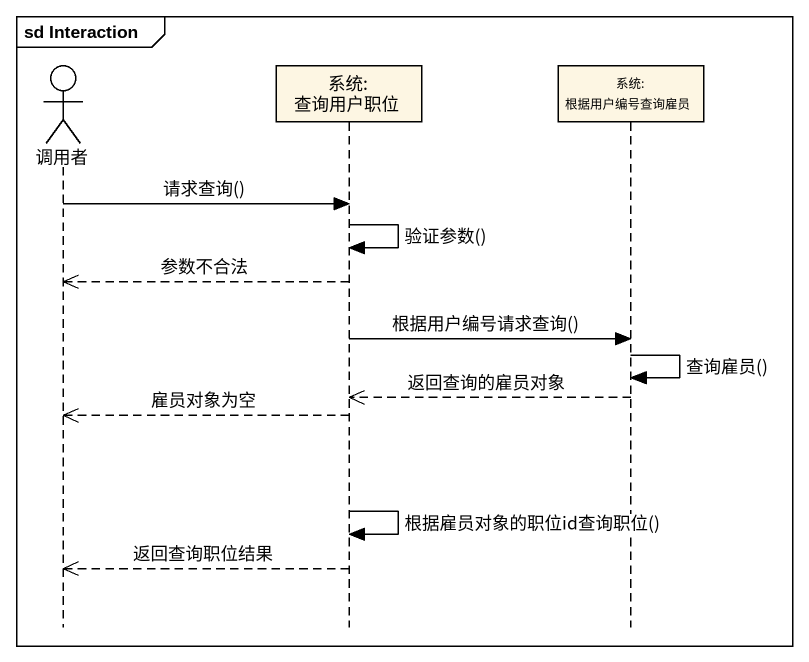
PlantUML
@startuml
mainframe sd Interaction
hide footbox
actor 调用者
participant "系统: 查询用户职位" as 系统_查询用户职位
participant "系统: 根据用户编号查询雇员" as 系统_根据用户编号查询雇员

调用者 -> 系统_查询用户职位 : 请求查询()
系统_查询用户职位 -> 系统_查询用户职位 : 验证参数()
系统_查询用户职位 -->> 调用者 : 参数不合法
系统_查询用户职位 -> 系统_根据用户编号查询雇员 : 根据用户编号请求查询()
系统_根据用户编号查询雇员 -> 系统_根据用户编号查询雇员 : 查询雇员()
系统_根据用户编号查询雇员 -->> 系统_查询用户职位 : 返回查询的雇员对象
系统_查询用户职位 -->> 调用者 : 雇员对象为空
系统_查询用户职位 -> 系统_查询用户职位 : 根据雇员对象的职位id查询职位()
系统_查询用户职位 -->> 调用者 : 返回查询职位结果
@enduml
